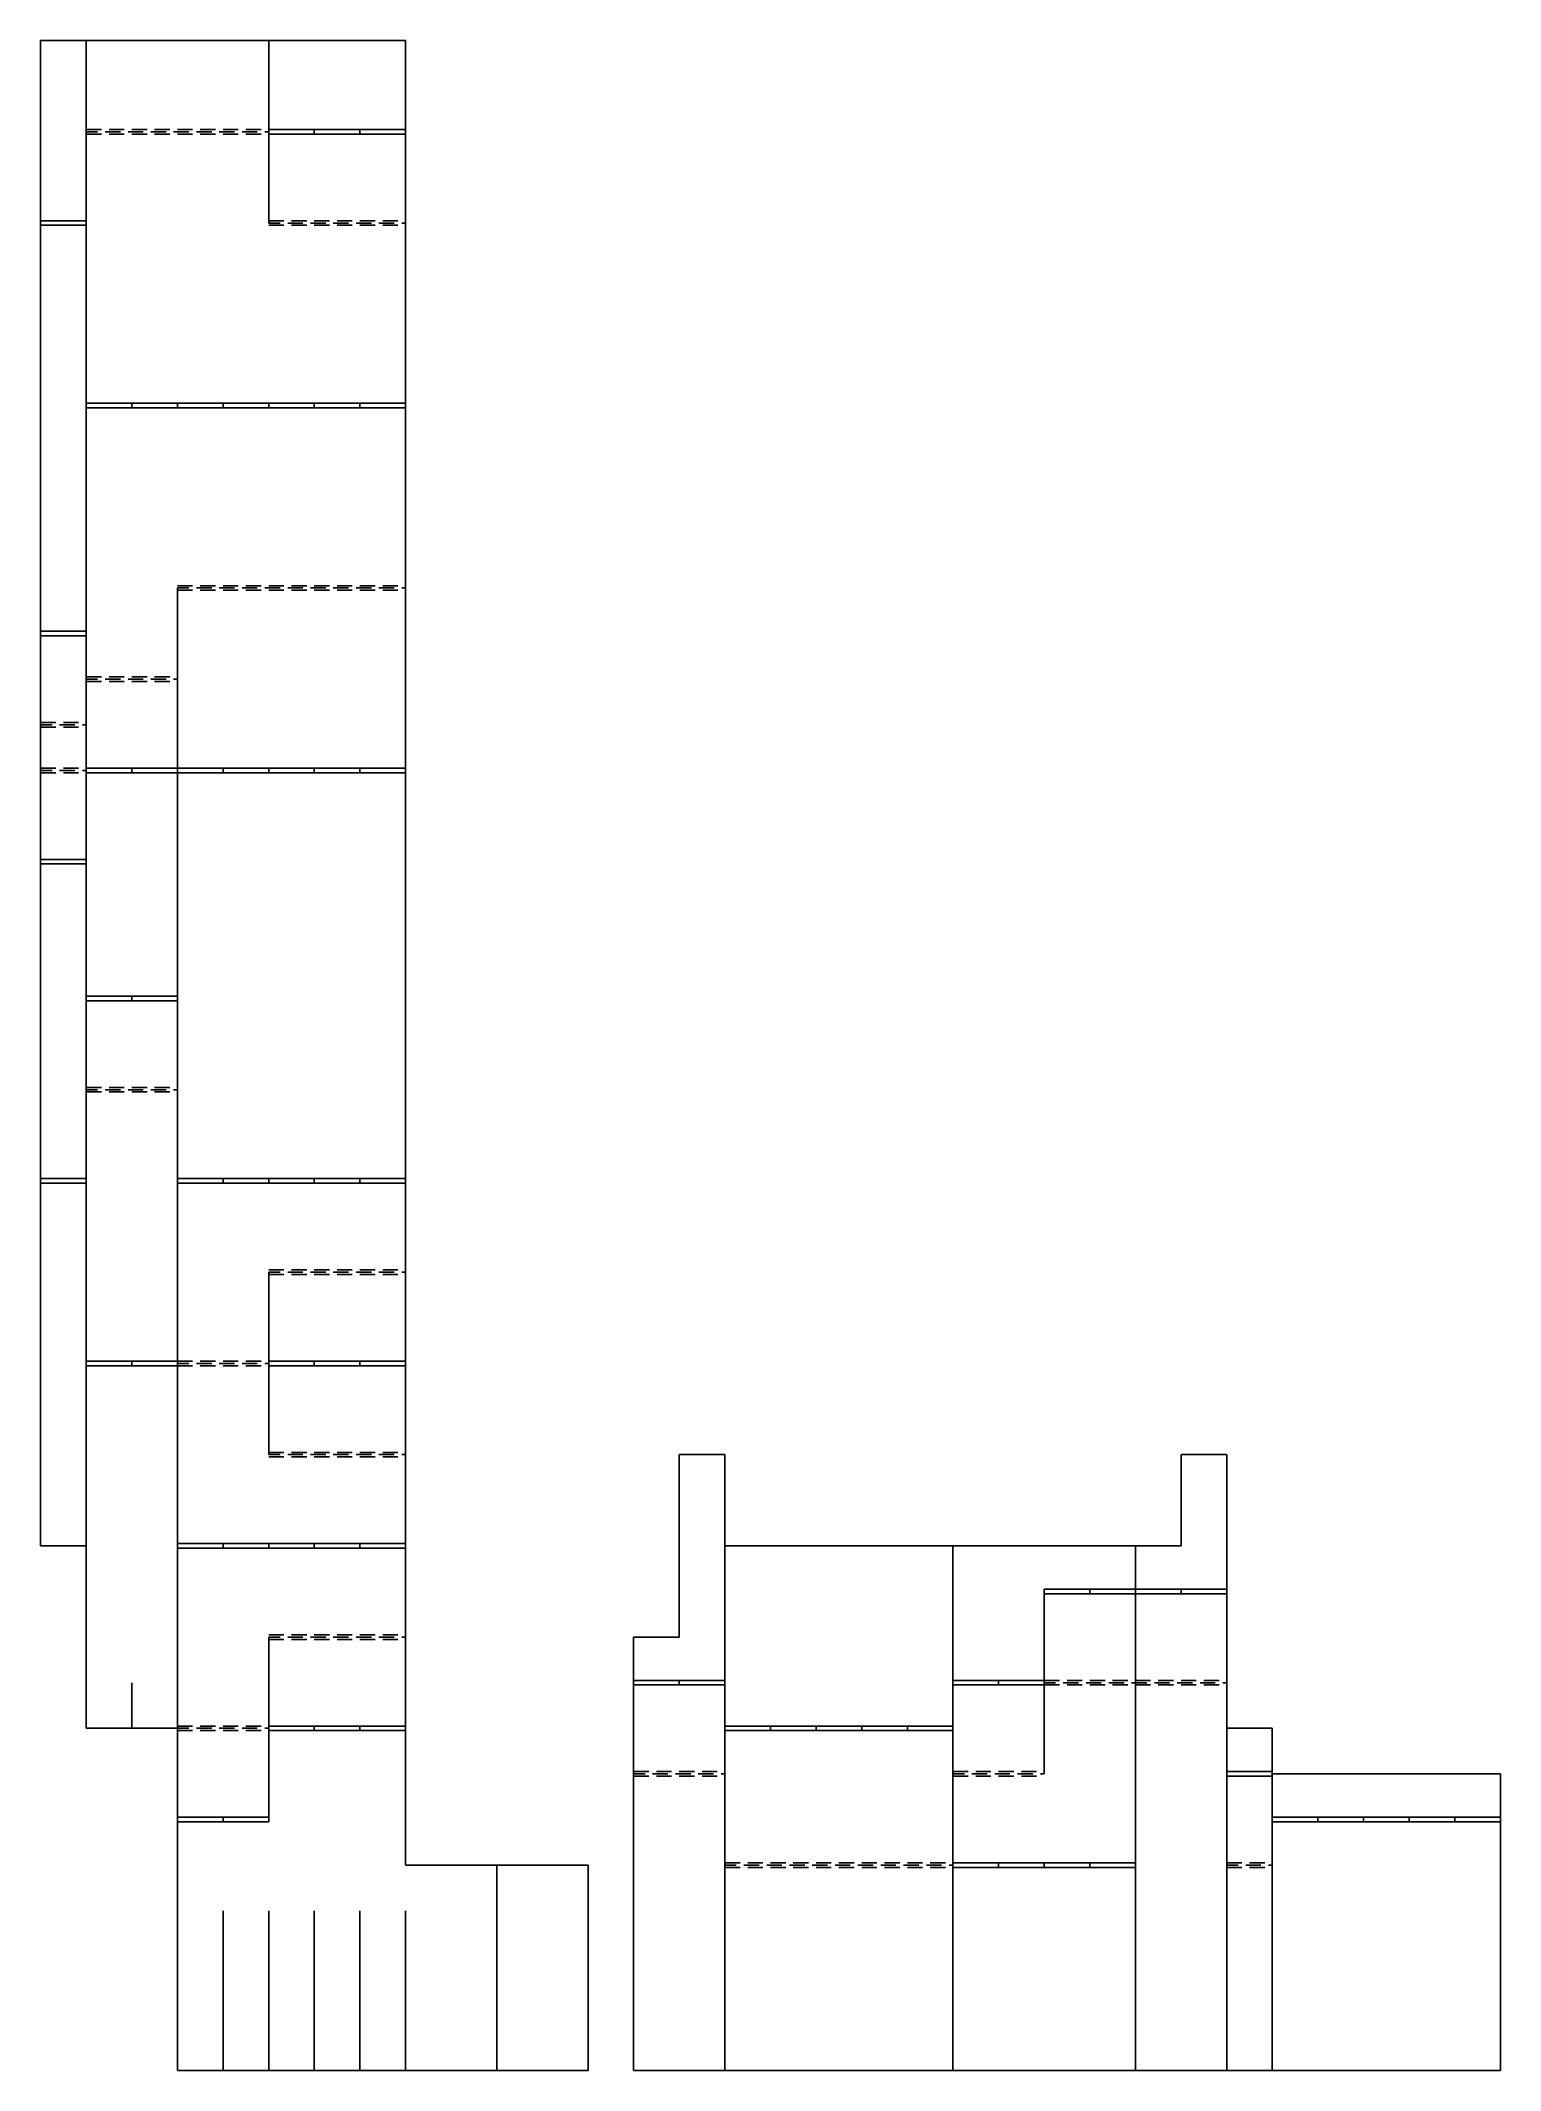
# Model space of a CAD drawing. Header units: millimetres. Extents: x 0 to 320, y 0 to 445.
import ezdxf

# ---------------------------------------------------------------- set-up
doc = ezdxf.new("R2010")
doc.units = ezdxf.units.MM
for name, color, linetype in [('CUT', 3, 'CONTINUOUS'), ('MOUNTAIN_FOLD', 1, 'CONTINUOUS'), ('VALLEY_FOLD', 5, 'CONTINUOUS')]:
    doc.layers.add(name, color=color, linetype=linetype)

msp = doc.modelspace()

# ---------------------------------------------------------------- linework, layer by layer
at = {"layer": 'CUT'}
for p, q in [((0, 445), (10, 445)), ((0, 445), (0, 435)), ((10, 445), (20, 445)), ((10, 445), (10, 435)), ((20, 445), (30, 445)), ((30, 445), (40, 445)), ((40, 445), (50, 445)), ((50, 445), (60, 445)), ((50, 445), (50, 435)), ((60, 445), (70, 445)), ((70, 445), (80, 445)), ((80, 445), (80, 435)), ((0, 435), (0, 425)), ((10, 435), (10, 425)), ((50, 435), (50, 425)), ((80, 435), (80, 425)), ((0, 425), (0, 415)), ((10, 425), (10, 415)), ((50, 425), (50, 415)), ((80, 425), (80, 415)), ((0, 415), (0, 405)), ((10, 415), (10, 405)), ((50, 415), (50, 405)), ((80, 415), (80, 405)), ((0, 405), (0, 395)), ((10, 405), (10, 395)), ((80, 405), (80, 395)), ((0, 395), (0, 385)), ((10, 395), (10, 385)), ((80, 395), (80, 385)), ((0, 385), (0, 375)), ((10, 385), (10, 375)), ((80, 385), (80, 375)), ((0, 375), (0, 365)), ((10, 375), (10, 365)), ((80, 375), (80, 365)), ((0, 365), (0, 355)), ((10, 365), (10, 355)), ((80, 365), (80, 355)), ((0, 355), (0, 345)), ((10, 355), (10, 345)), ((80, 355), (80, 345)), ((0, 345), (0, 335)), ((10, 345), (10, 335)), ((80, 345), (80, 335)), ((0, 335), (0, 325)), ((10, 335), (10, 325)), ((80, 335), (80, 325)), ((0, 325), (0, 315)), ((10, 325), (10, 315)), ((30, 325), (30, 315)), ((80, 325), (80, 315)), ((0, 315), (0, 305)), ((10, 315), (10, 305)), ((30, 315), (30, 305)), ((80, 315), (80, 305)), ((0, 305), (0, 295)), ((10, 305), (10, 295)), ((30, 305), (30, 295)), ((80, 305), (80, 295)), ((0, 295), (0, 285)), ((10, 295), (10, 285)), ((30, 295), (30, 285)), ((80, 295), (80, 285)), ((0, 285), (0, 275)), ((10, 285), (10, 275)), ((30, 285), (30, 275)), ((80, 285), (80, 275)), ((0, 275), (0, 265)), ((10, 275), (10, 265)), ((30, 275), (30, 265)), ((80, 275), (80, 265)), ((0, 265), (0, 255)), ((10, 265), (10, 255)), ((30, 265), (30, 255)), ((80, 265), (80, 255)), ((0, 255), (0, 245)), ((10, 255), (10, 245)), ((30, 255), (30, 245)), ((80, 255), (80, 245)), ((0, 245), (0, 235)), ((10, 245), (10, 235)), ((30, 245), (30, 235)), ((80, 245), (80, 235)), ((0, 235), (0, 225)), ((10, 235), (10, 225)), ((30, 235), (30, 225)), ((80, 235), (80, 225)), ((0, 225), (0, 215)), ((10, 225), (10, 215)), ((30, 225), (30, 215)), ((80, 225), (80, 215)), ((0, 215), (0, 205)), ((10, 215), (10, 205)), ((30, 215), (30, 205)), ((80, 215), (80, 205)), ((0, 205), (0, 195)), ((10, 205), (10, 195)), ((30, 205), (30, 195)), ((80, 205), (80, 195)), ((0, 195), (0, 185)), ((10, 195), (10, 185)), ((30, 195), (30, 185)), ((80, 195), (80, 185)), ((0, 185), (0, 175)), ((10, 185), (10, 175)), ((30, 185), (30, 175)), ((80, 185), (80, 175)), ((0, 175), (0, 165)), ((10, 175), (10, 165)), ((30, 175), (30, 165)), ((50, 175), (50, 165)), ((80, 175), (80, 165)), ((0, 165), (0, 155)), ((10, 165), (10, 155)), ((30, 165), (30, 155)), ((50, 165), (50, 155)), ((80, 165), (80, 155)), ((0, 155), (0, 145)), ((10, 155), (10, 145)), ((30, 155), (30, 145)), ((50, 155), (50, 145)), ((80, 155), (80, 145)), ((0, 145), (0, 135)), ((10, 145), (10, 135)), ((30, 145), (30, 135)), ((50, 145), (50, 135)), ((80, 145), (80, 135)), ((0, 135), (0, 125)), ((10, 135), (10, 125)), ((30, 135), (30, 125)), ((80, 135), (80, 125)), ((140, 135), (150, 135)), ((140, 135), (140, 125)), ((150, 135), (150, 125)), ((250, 135), (260, 135)), ((250, 135), (250, 125)), ((260, 135), (260, 125)), ((0, 125), (0, 115)), ((10, 125), (10, 115)), ((30, 125), (30, 115)), ((80, 125), (80, 115)), ((140, 125), (140, 115)), ((150, 125), (150, 115)), ((250, 125), (250, 115)), ((260, 125), (260, 115)), ((0, 115), (10, 115)), ((10, 115), (10, 105)), ((30, 115), (30, 105)), ((80, 115), (80, 105)), ((140, 115), (140, 105)), ((150, 115), (160, 115)), ((150, 115), (150, 105)), ((160, 115), (170, 115)), ((170, 115), (180, 115)), ((180, 115), (190, 115)), ((190, 115), (200, 115)), ((200, 115), (210, 115)), ((200, 115), (200, 105)), ((210, 115), (220, 115)), ((220, 115), (230, 115)), ((230, 115), (240, 115)), ((240, 115), (250, 115)), ((240, 115), (240, 105)), ((260, 115), (260, 105)), ((10, 105), (10, 95)), ((30, 105), (30, 95)), ((80, 105), (80, 95)), ((140, 105), (140, 95)), ((150, 105), (150, 95)), ((200, 105), (200, 95)), ((220, 105), (220, 95)), ((240, 105), (240, 95)), ((260, 105), (260, 95)), ((10, 95), (10, 85)), ((30, 95), (30, 85)), ((50, 95), (50, 85)), ((80, 95), (80, 85)), ((130, 95), (130, 85)), ((130, 95), (140, 95)), ((150, 95), (150, 85)), ((200, 95), (200, 85)), ((220, 95), (220, 85)), ((240, 95), (240, 85)), ((260, 95), (260, 85)), ((10, 85), (10, 75)), ((20, 85), (20, 75)), ((30, 85), (30, 75)), ((50, 85), (50, 75)), ((80, 85), (80, 75)), ((130, 85), (130, 75)), ((150, 85), (150, 75)), ((200, 85), (200, 75)), ((220, 85), (220, 75)), ((240, 85), (240, 75)), ((260, 85), (260, 75)), ((10, 75), (20, 75)), ((20, 75), (30, 75)), ((30, 75), (30, 65)), ((50, 75), (50, 65)), ((80, 75), (80, 65)), ((130, 75), (130, 65)), ((150, 75), (150, 65)), ((200, 75), (200, 65)), ((220, 75), (220, 65)), ((240, 75), (240, 65)), ((260, 75), (260, 65)), ((260, 75), (270, 75)), ((270, 75), (270, 65)), ((30, 65), (30, 55)), ((50, 65), (50, 55)), ((80, 65), (80, 55)), ((130, 65), (130, 55)), ((150, 65), (150, 55)), ((200, 65), (200, 55)), ((240, 65), (240, 55)), ((260, 65), (260, 55)), ((270, 65), (280, 65)), ((270, 65), (270, 55)), ((280, 65), (290, 65)), ((290, 65), (300, 65)), ((300, 65), (310, 65)), ((310, 65), (320, 65)), ((320, 65), (320, 55)), ((30, 55), (30, 45)), ((80, 55), (80, 45)), ((130, 55), (130, 45)), ((150, 55), (150, 45)), ((200, 55), (200, 45)), ((240, 55), (240, 45)), ((260, 55), (260, 45)), ((270, 55), (270, 45)), ((320, 55), (320, 45)), ((30, 45), (30, 35)), ((80, 45), (90, 45)), ((90, 45), (100, 45)), ((100, 45), (100, 35)), ((100, 45), (110, 45)), ((110, 45), (120, 45)), ((120, 45), (120, 35)), ((130, 45), (130, 35)), ((150, 45), (150, 35)), ((200, 45), (200, 35)), ((240, 45), (240, 35)), ((260, 45), (260, 35)), ((270, 45), (270, 35)), ((320, 45), (320, 35)), ((30, 35), (30, 25)), ((40, 35), (40, 25)), ((50, 35), (50, 25)), ((60, 35), (60, 25)), ((70, 35), (70, 25)), ((80, 35), (80, 25)), ((100, 35), (100, 25)), ((120, 35), (120, 25)), ((130, 35), (130, 25)), ((150, 35), (150, 25)), ((200, 35), (200, 25)), ((240, 35), (240, 25)), ((260, 35), (260, 25)), ((270, 35), (270, 25)), ((320, 35), (320, 25)), ((30, 25), (30, 0)), ((40, 25), (40, 0)), ((50, 25), (50, 0)), ((60, 25), (60, 0)), ((70, 25), (70, 0)), ((80, 25), (80, 0)), ((100, 25), (100, 0)), ((120, 25), (120, 0)), ((130, 25), (130, 0)), ((150, 25), (150, 0)), ((200, 25), (200, 0)), ((240, 25), (240, 0)), ((260, 25), (260, 0)), ((270, 25), (270, 0)), ((320, 25), (320, 0)), ((30, 0), (40, 0)), ((40, 0), (50, 0)), ((50, 0), (60, 0)), ((60, 0), (70, 0)), ((70, 0), (80, 0)), ((80, 0), (90, 0)), ((90, 0), (100, 0)), ((100, 0), (110, 0)), ((110, 0), (120, 0)), ((130, 0), (140, 0)), ((140, 0), (150, 0)), ((150, 0), (160, 0)), ((160, 0), (170, 0)), ((170, 0), (180, 0)), ((180, 0), (190, 0)), ((190, 0), (200, 0)), ((200, 0), (210, 0)), ((210, 0), (220, 0)), ((220, 0), (230, 0)), ((230, 0), (240, 0)), ((240, 0), (250, 0)), ((250, 0), (260, 0)), ((260, 0), (270, 0)), ((270, 0), (280, 0)), ((280, 0), (290, 0)), ((290, 0), (300, 0)), ((300, 0), (310, 0)), ((310, 0), (320, 0))]:
    msp.add_line(p, q, dxfattribs=at)
at = {"layer": 'MOUNTAIN_FOLD'}
for points in [[(50, 425.5), (60, 425.5), (60, 424.5), (50, 424.5)], [(60, 425.5), (70, 425.5), (70, 424.5), (60, 424.5)], [(70, 425.5), (80, 425.5), (80, 424.5), (70, 424.5)], [(0, 405.5), (10, 405.5), (10, 404.5), (0, 404.5)], [(10, 365.5), (20, 365.5), (20, 364.5), (10, 364.5)], [(20, 365.5), (30, 365.5), (30, 364.5), (20, 364.5)], [(30, 365.5), (40, 365.5), (40, 364.5), (30, 364.5)], [(40, 365.5), (50, 365.5), (50, 364.5), (40, 364.5)], [(50, 365.5), (60, 365.5), (60, 364.5), (50, 364.5)], [(60, 365.5), (70, 365.5), (70, 364.5), (60, 364.5)], [(70, 365.5), (80, 365.5), (80, 364.5), (70, 364.5)], [(0, 315.5), (10, 315.5), (10, 314.5), (0, 314.5)], [(10, 285.5), (20, 285.5), (20, 284.5), (10, 284.5)], [(20, 285.5), (30, 285.5), (30, 284.5), (20, 284.5)], [(30, 285.5), (40, 285.5), (40, 284.5), (30, 284.5)], [(40, 285.5), (50, 285.5), (50, 284.5), (40, 284.5)], [(50, 285.5), (60, 285.5), (60, 284.5), (50, 284.5)], [(60, 285.5), (70, 285.5), (70, 284.5), (60, 284.5)], [(70, 285.5), (80, 285.5), (80, 284.5), (70, 284.5)], [(0, 265.5), (10, 265.5), (10, 264.5), (0, 264.5)], [(10, 235.5), (20, 235.5), (20, 234.5), (10, 234.5)], [(20, 235.5), (30, 235.5), (30, 234.5), (20, 234.5)], [(0, 195.5), (10, 195.5), (10, 194.5), (0, 194.5)], [(30, 195.5), (40, 195.5), (40, 194.5), (30, 194.5)], [(40, 195.5), (50, 195.5), (50, 194.5), (40, 194.5)], [(50, 195.5), (60, 195.5), (60, 194.5), (50, 194.5)], [(60, 195.5), (70, 195.5), (70, 194.5), (60, 194.5)], [(70, 195.5), (80, 195.5), (80, 194.5), (70, 194.5)], [(10, 155.5), (20, 155.5), (20, 154.5), (10, 154.5)], [(20, 155.5), (30, 155.5), (30, 154.5), (20, 154.5)], [(50, 155.5), (60, 155.5), (60, 154.5), (50, 154.5)], [(60, 155.5), (70, 155.5), (70, 154.5), (60, 154.5)], [(70, 155.5), (80, 155.5), (80, 154.5), (70, 154.5)], [(30, 115.5), (40, 115.5), (40, 114.5), (30, 114.5)], [(40, 115.5), (50, 115.5), (50, 114.5), (40, 114.5)], [(50, 115.5), (60, 115.5), (60, 114.5), (50, 114.5)], [(60, 115.5), (70, 115.5), (70, 114.5), (60, 114.5)], [(70, 115.5), (80, 115.5), (80, 114.5), (70, 114.5)], [(220, 105.5), (230, 105.5), (230, 104.5), (220, 104.5)], [(230, 105.5), (240, 105.5), (240, 104.5), (230, 104.5)], [(240, 105.5), (250, 105.5), (250, 104.5), (240, 104.5)], [(250, 105.5), (260, 105.5), (260, 104.5), (250, 104.5)], [(130, 85.5), (140, 85.5), (140, 84.5), (130, 84.5)], [(140, 85.5), (150, 85.5), (150, 84.5), (140, 84.5)], [(200, 85.5), (210, 85.5), (210, 84.5), (200, 84.5)], [(210, 85.5), (220, 85.5), (220, 84.5), (210, 84.5)], [(50, 75.5), (60, 75.5), (60, 74.5), (50, 74.5)], [(60, 75.5), (70, 75.5), (70, 74.5), (60, 74.5)], [(70, 75.5), (80, 75.5), (80, 74.5), (70, 74.5)], [(150, 75.5), (160, 75.5), (160, 74.5), (150, 74.5)], [(160, 75.5), (170, 75.5), (170, 74.5), (160, 74.5)], [(170, 75.5), (180, 75.5), (180, 74.5), (170, 74.5)], [(180, 75.5), (190, 75.5), (190, 74.5), (180, 74.5)], [(190, 75.5), (200, 75.5), (200, 74.5), (190, 74.5)], [(260, 65.5), (270, 65.5), (270, 64.5), (260, 64.5)], [(30, 55.5), (40, 55.5), (40, 54.5), (30, 54.5)], [(40, 55.5), (50, 55.5), (50, 54.5), (40, 54.5)], [(270, 55.5), (280, 55.5), (280, 54.5), (270, 54.5)], [(280, 55.5), (290, 55.5), (290, 54.5), (280, 54.5)], [(290, 55.5), (300, 55.5), (300, 54.5), (290, 54.5)], [(300, 55.5), (310, 55.5), (310, 54.5), (300, 54.5)], [(310, 55.5), (320, 55.5), (320, 54.5), (310, 54.5)], [(200, 45.5), (210, 45.5), (210, 44.5), (200, 44.5)], [(210, 45.5), (220, 45.5), (220, 44.5), (210, 44.5)], [(220, 45.5), (230, 45.5), (230, 44.5), (220, 44.5)], [(230, 45.5), (240, 45.5), (240, 44.5), (230, 44.5)]]:
    msp.add_lwpolyline(points, close=True, dxfattribs=at)
at = {"layer": 'VALLEY_FOLD'}
for p, q in [((10, 425.5), (13.3333, 425.5)), ((10, 425), (12.5, 425)), ((10, 424.5), (13.3333, 424.5)), ((14.1667, 425), (17.5, 425)), ((15, 425.5), (18.3333, 425.5)), ((15, 424.5), (18.3333, 424.5)), ((19.1667, 425), (20, 425)), ((20, 425.5), (23.3333, 425.5)), ((20, 425), (22.5, 425)), ((20, 424.5), (23.3333, 424.5)), ((24.1667, 425), (27.5, 425)), ((25, 425.5), (28.3333, 425.5)), ((25, 424.5), (28.3333, 424.5)), ((29.1667, 425), (30, 425)), ((30, 425.5), (33.3333, 425.5)), ((30, 425), (32.5, 425)), ((30, 424.5), (33.3333, 424.5)), ((34.1667, 425), (37.5, 425)), ((35, 425.5), (38.3333, 425.5)), ((35, 424.5), (38.3333, 424.5)), ((39.1667, 425), (40, 425)), ((40, 425.5), (43.3333, 425.5)), ((40, 425), (42.5, 425)), ((40, 424.5), (43.3333, 424.5)), ((44.1667, 425), (47.5, 425)), ((45, 425.5), (48.3333, 425.5)), ((45, 424.5), (48.3333, 424.5)), ((49.1667, 425), (50, 425)), ((50, 405.5), (53.3333, 405.5)), ((50, 405), (52.5, 405)), ((54.1667, 405), (57.5, 405)), ((55, 405.5), (58.3333, 405.5)), ((59.1667, 405), (60, 405)), ((60, 405.5), (63.3333, 405.5)), ((60, 405), (62.5, 405)), ((64.1667, 405), (67.5, 405)), ((65, 405.5), (68.3333, 405.5)), ((69.1667, 405), (70, 405)), ((70, 405.5), (73.3333, 405.5)), ((70, 405), (72.5, 405)), ((74.1667, 405), (77.5, 405)), ((75, 405.5), (78.3333, 405.5)), ((79.1667, 405), (80, 405)), ((50, 404.5), (53.3333, 404.5)), ((55, 404.5), (58.3333, 404.5)), ((60, 404.5), (63.3333, 404.5)), ((65, 404.5), (68.3333, 404.5)), ((70, 404.5), (73.3333, 404.5)), ((75, 404.5), (78.3333, 404.5)), ((30, 325.5), (33.3333, 325.5)), ((30, 325), (32.5, 325)), ((34.1667, 325), (37.5, 325)), ((35, 325.5), (38.3333, 325.5)), ((39.1667, 325), (40, 325)), ((40, 325.5), (43.3333, 325.5)), ((40, 325), (42.5, 325)), ((44.1667, 325), (47.5, 325)), ((45, 325.5), (48.3333, 325.5)), ((49.1667, 325), (50, 325)), ((50, 325.5), (53.3333, 325.5)), ((50, 325), (52.5, 325)), ((54.1667, 325), (57.5, 325)), ((55, 325.5), (58.3333, 325.5)), ((59.1667, 325), (60, 325)), ((60, 325.5), (63.3333, 325.5)), ((60, 325), (62.5, 325)), ((64.1667, 325), (67.5, 325)), ((65, 325.5), (68.3333, 325.5)), ((69.1667, 325), (70, 325)), ((70, 325.5), (73.3333, 325.5)), ((70, 325), (72.5, 325)), ((74.1667, 325), (77.5, 325)), ((75, 325.5), (78.3333, 325.5)), ((79.1667, 325), (80, 325)), ((30, 324.5), (33.3333, 324.5)), ((35, 324.5), (38.3333, 324.5)), ((40, 324.5), (43.3333, 324.5)), ((45, 324.5), (48.3333, 324.5)), ((50, 324.5), (53.3333, 324.5)), ((55, 324.5), (58.3333, 324.5)), ((60, 324.5), (63.3333, 324.5)), ((65, 324.5), (68.3333, 324.5)), ((70, 324.5), (73.3333, 324.5)), ((75, 324.5), (78.3333, 324.5)), ((10, 305.5), (13.3333, 305.5)), ((10, 305), (12.5, 305)), ((10, 304.5), (13.3333, 304.5)), ((14.1667, 305), (17.5, 305)), ((15, 305.5), (18.3333, 305.5)), ((15, 304.5), (18.3333, 304.5)), ((19.1667, 305), (20, 305)), ((20, 305.5), (23.3333, 305.5)), ((20, 305), (22.5, 305)), ((20, 304.5), (23.3333, 304.5)), ((24.1667, 305), (27.5, 305)), ((25, 305.5), (28.3333, 305.5)), ((25, 304.5), (28.3333, 304.5)), ((29.1667, 305), (30, 305)), ((0, 295.5), (3.3333, 295.5)), ((0, 295), (2.5, 295)), ((0, 294.5), (3.3333, 294.5)), ((4.1667, 295), (7.5, 295)), ((5, 295.5), (8.3333, 295.5)), ((5, 294.5), (8.3333, 294.5)), ((9.1667, 295), (10, 295)), ((0, 285.5), (3.3333, 285.5)), ((0, 285), (2.5, 285)), ((4.1667, 285), (7.5, 285)), ((5, 285.5), (8.3333, 285.5)), ((9.1667, 285), (10, 285)), ((0, 284.5), (3.3333, 284.5)), ((5, 284.5), (8.3333, 284.5)), ((10, 215.5), (13.3333, 215.5)), ((10, 215), (12.5, 215)), ((10, 214.5), (13.3333, 214.5)), ((14.1667, 215), (17.5, 215)), ((15, 215.5), (18.3333, 215.5)), ((15, 214.5), (18.3333, 214.5)), ((19.1667, 215), (20, 215)), ((20, 215.5), (23.3333, 215.5)), ((20, 215), (22.5, 215)), ((20, 214.5), (23.3333, 214.5)), ((24.1667, 215), (27.5, 215)), ((25, 215.5), (28.3333, 215.5)), ((25, 214.5), (28.3333, 214.5)), ((29.1667, 215), (30, 215)), ((50, 175.5), (53.3333, 175.5)), ((50, 175), (52.5, 175)), ((50, 174.5), (53.3333, 174.5)), ((54.1667, 175), (57.5, 175)), ((55, 175.5), (58.3333, 175.5)), ((55, 174.5), (58.3333, 174.5)), ((59.1667, 175), (60, 175)), ((60, 175.5), (63.3333, 175.5)), ((60, 175), (62.5, 175)), ((60, 174.5), (63.3333, 174.5)), ((64.1667, 175), (67.5, 175)), ((65, 175.5), (68.3333, 175.5)), ((65, 174.5), (68.3333, 174.5)), ((69.1667, 175), (70, 175)), ((70, 175.5), (73.3333, 175.5)), ((70, 175), (72.5, 175)), ((70, 174.5), (73.3333, 174.5)), ((74.1667, 175), (77.5, 175)), ((75, 175.5), (78.3333, 175.5)), ((75, 174.5), (78.3333, 174.5)), ((79.1667, 175), (80, 175)), ((30, 155.5), (33.3333, 155.5)), ((30, 155), (32.5, 155)), ((30, 154.5), (33.3333, 154.5)), ((34.1667, 155), (37.5, 155)), ((35, 155.5), (38.3333, 155.5)), ((35, 154.5), (38.3333, 154.5)), ((39.1667, 155), (40, 155)), ((40, 155.5), (43.3333, 155.5)), ((40, 155), (42.5, 155)), ((40, 154.5), (43.3333, 154.5)), ((44.1667, 155), (47.5, 155)), ((45, 155.5), (48.3333, 155.5)), ((45, 154.5), (48.3333, 154.5)), ((49.1667, 155), (50, 155)), ((50, 135.5), (53.3333, 135.5)), ((50, 135), (52.5, 135)), ((50, 134.5), (53.3333, 134.5)), ((54.1667, 135), (57.5, 135)), ((55, 135.5), (58.3333, 135.5)), ((55, 134.5), (58.3333, 134.5)), ((59.1667, 135), (60, 135)), ((60, 135.5), (63.3333, 135.5)), ((60, 135), (62.5, 135)), ((60, 134.5), (63.3333, 134.5)), ((64.1667, 135), (67.5, 135)), ((65, 135.5), (68.3333, 135.5)), ((65, 134.5), (68.3333, 134.5)), ((69.1667, 135), (70, 135)), ((70, 135.5), (73.3333, 135.5)), ((70, 135), (72.5, 135)), ((70, 134.5), (73.3333, 134.5)), ((74.1667, 135), (77.5, 135)), ((75, 135.5), (78.3333, 135.5)), ((75, 134.5), (78.3333, 134.5)), ((79.1667, 135), (80, 135)), ((50, 95.5), (53.3333, 95.5)), ((50, 95), (52.5, 95)), ((50, 94.5), (53.3333, 94.5)), ((54.1667, 95), (57.5, 95)), ((55, 95.5), (58.3333, 95.5)), ((55, 94.5), (58.3333, 94.5)), ((59.1667, 95), (60, 95)), ((60, 95.5), (63.3333, 95.5)), ((60, 95), (62.5, 95)), ((60, 94.5), (63.3333, 94.5)), ((64.1667, 95), (67.5, 95)), ((65, 95.5), (68.3333, 95.5)), ((65, 94.5), (68.3333, 94.5)), ((69.1667, 95), (70, 95)), ((70, 95.5), (73.3333, 95.5)), ((70, 95), (72.5, 95)), ((70, 94.5), (73.3333, 94.5)), ((74.1667, 95), (77.5, 95)), ((75, 95.5), (78.3333, 95.5)), ((75, 94.5), (78.3333, 94.5)), ((79.1667, 95), (80, 95)), ((220, 85.5), (223.3333, 85.5)), ((220, 85), (222.5, 85)), ((224.1667, 85), (227.5, 85)), ((225, 85.5), (228.3333, 85.5)), ((229.1667, 85), (230, 85)), ((230, 85.5), (233.3333, 85.5)), ((230, 85), (232.5, 85)), ((234.1667, 85), (237.5, 85)), ((235, 85.5), (238.3333, 85.5)), ((239.1667, 85), (240, 85)), ((240, 85.5), (243.3333, 85.5)), ((240, 85), (242.5, 85)), ((244.1667, 85), (247.5, 85)), ((245, 85.5), (248.3333, 85.5)), ((249.1667, 85), (250, 85)), ((250, 85.5), (253.3333, 85.5)), ((250, 85), (252.5, 85)), ((254.1667, 85), (257.5, 85)), ((255, 85.5), (258.3333, 85.5)), ((259.1667, 85), (260, 85)), ((220, 84.5), (223.3333, 84.5)), ((225, 84.5), (228.3333, 84.5)), ((230, 84.5), (233.3333, 84.5)), ((235, 84.5), (238.3333, 84.5)), ((240, 84.5), (243.3333, 84.5)), ((245, 84.5), (248.3333, 84.5)), ((250, 84.5), (253.3333, 84.5)), ((255, 84.5), (258.3333, 84.5)), ((30, 75.5), (33.3333, 75.5)), ((30, 75), (32.5, 75)), ((30, 74.5), (33.3333, 74.5)), ((34.1667, 75), (37.5, 75)), ((35, 75.5), (38.3333, 75.5)), ((35, 74.5), (38.3333, 74.5)), ((39.1667, 75), (40, 75)), ((40, 75.5), (43.3333, 75.5)), ((40, 75), (42.5, 75)), ((40, 74.5), (43.3333, 74.5)), ((44.1667, 75), (47.5, 75)), ((45, 75.5), (48.3333, 75.5)), ((45, 74.5), (48.3333, 74.5)), ((49.1667, 75), (50, 75)), ((130, 65.5), (133.3333, 65.5)), ((130, 65), (132.5, 65)), ((130, 64.5), (133.3333, 64.5)), ((134.1667, 65), (137.5, 65)), ((135, 65.5), (138.3333, 65.5)), ((135, 64.5), (138.3333, 64.5)), ((139.1667, 65), (140, 65)), ((140, 65.5), (143.3333, 65.5)), ((140, 65), (142.5, 65)), ((140, 64.5), (143.3333, 64.5)), ((144.1667, 65), (147.5, 65)), ((145, 65.5), (148.3333, 65.5)), ((145, 64.5), (148.3333, 64.5)), ((149.1667, 65), (150, 65)), ((200, 65.5), (203.3333, 65.5)), ((200, 65), (202.5, 65)), ((200, 64.5), (203.3333, 64.5)), ((204.1667, 65), (207.5, 65)), ((205, 65.5), (208.3333, 65.5)), ((205, 64.5), (208.3333, 64.5)), ((209.1667, 65), (210, 65)), ((210, 65.5), (213.3333, 65.5)), ((210, 65), (212.5, 65)), ((210, 64.5), (213.3333, 64.5)), ((214.1667, 65), (217.5, 65)), ((215, 65.5), (218.3333, 65.5)), ((215, 64.5), (218.3333, 64.5)), ((219.1667, 65), (220, 65)), ((150, 45.5), (153.3333, 45.5)), ((150, 45), (152.5, 45)), ((150, 44.5), (153.3333, 44.5)), ((154.1667, 45), (157.5, 45)), ((155, 45.5), (158.3333, 45.5)), ((155, 44.5), (158.3333, 44.5)), ((159.1667, 45), (160, 45)), ((160, 45.5), (163.3333, 45.5)), ((160, 45), (162.5, 45)), ((160, 44.5), (163.3333, 44.5)), ((164.1667, 45), (167.5, 45)), ((165, 45.5), (168.3333, 45.5)), ((165, 44.5), (168.3333, 44.5)), ((169.1667, 45), (170, 45)), ((170, 45.5), (173.3333, 45.5)), ((170, 45), (172.5, 45)), ((170, 44.5), (173.3333, 44.5)), ((174.1667, 45), (177.5, 45)), ((175, 45.5), (178.3333, 45.5)), ((175, 44.5), (178.3333, 44.5)), ((179.1667, 45), (180, 45)), ((180, 45.5), (183.3333, 45.5)), ((180, 45), (182.5, 45)), ((180, 44.5), (183.3333, 44.5)), ((184.1667, 45), (187.5, 45)), ((185, 45.5), (188.3333, 45.5)), ((185, 44.5), (188.3333, 44.5)), ((189.1667, 45), (190, 45)), ((190, 45.5), (193.3333, 45.5)), ((190, 45), (192.5, 45)), ((190, 44.5), (193.3333, 44.5)), ((194.1667, 45), (197.5, 45)), ((195, 45.5), (198.3333, 45.5)), ((195, 44.5), (198.3333, 44.5)), ((199.1667, 45), (200, 45)), ((260, 45.5), (263.3333, 45.5)), ((260, 45), (262.5, 45)), ((260, 44.5), (263.3333, 44.5)), ((264.1667, 45), (267.5, 45)), ((265, 45.5), (268.3333, 45.5)), ((265, 44.5), (268.3333, 44.5)), ((269.1667, 45), (270, 45))]:
    msp.add_line(p, q, dxfattribs=at)

doc.saveas('drawing.dxf')
